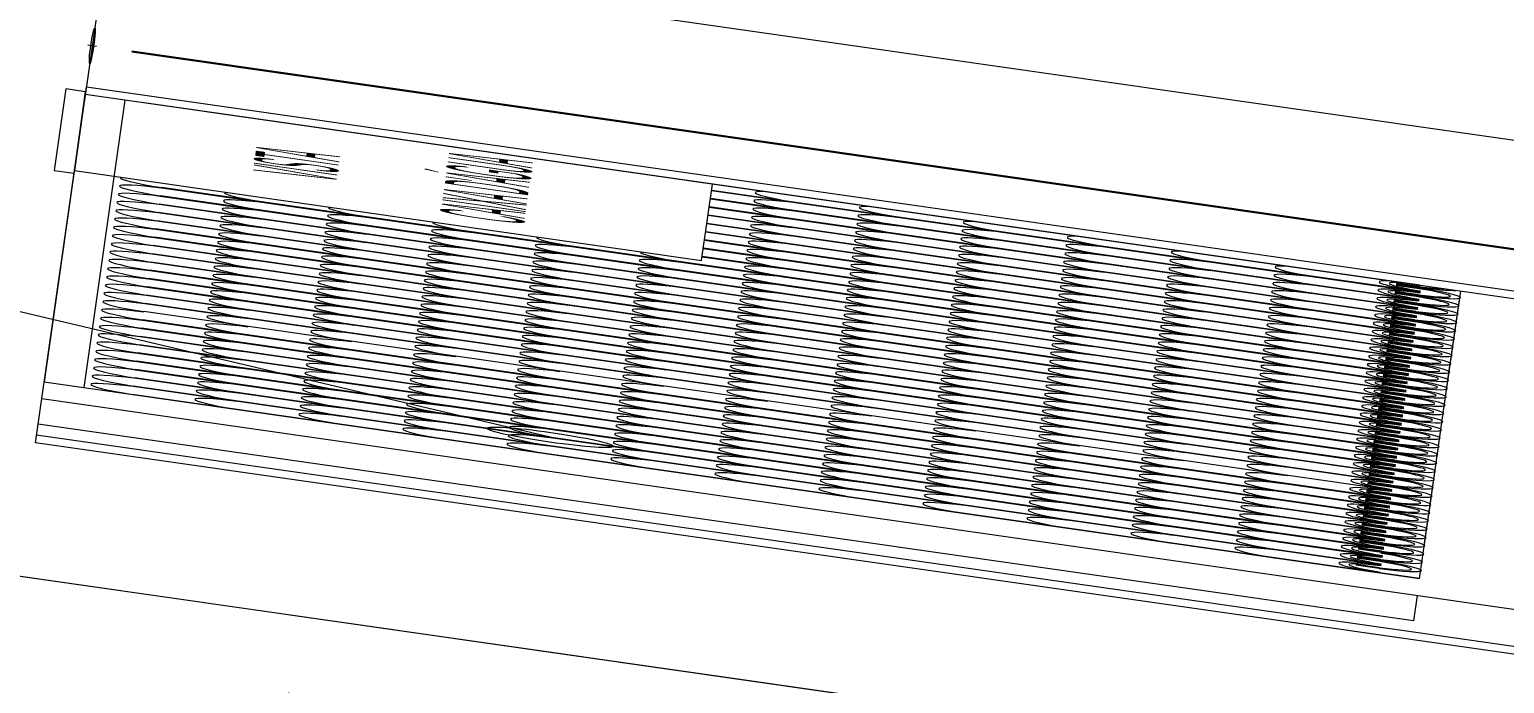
# Model space of a CAD drawing. Header units: millimetres. Extents: x -361192058 to 101130107379, y -14071650034 to 19218552450.
# Drawn here: x -134427.5 to -134296.2, y 42597.4 to 42655.6 of the extents above; entities that cross this region are included whole.
import ezdxf
from ezdxf.enums import TextEntityAlignment as Align

# ---------------------------------------------------------------- set-up
doc = ezdxf.new("R2010")
doc.units = ezdxf.units.MM
doc.header["$LTSCALE"] = 0.5
doc.layers.add('02', color=2, linetype='Continuous')
doc.layers.add('DIVERSOS', color=4, linetype='Continuous')
doc.layers.add('E-lay-9', color=9, linetype='Continuous', lineweight=9)
doc.styles.add('SANSSERIF', font='sas_____.pfb', dxfattribs={"height": 1})
doc.styles.get("Standard").update_dxf_attribs({"font": 'txt.shx', "height": 0.12})
doc.dimstyles.new('ESCALA50', dxfattribs={"dimtxt": 0.1, "dimasz": 0.06, "dimexe": 0.18, "dimexo": 0.06, "dimgap": 0.1, "dimtad": 1, "dimzin": 4, "dimdsep": 46, "dimtxsty": 'Standard', "dimblk1": 'BOLA', "dimblk2": 'BOLA', "dimsah": 1, "dimcen": -0.06, "dimse1": 1, "dimse2": 1, "dimclrd": 7, "dimclrt": 3, "dimadec": 0, "dimazin": 0, "dimtfac": 1, "dimtix": 1, "dimtmove": 0, "dimatfit": 3, "dimldrblk": 'BOLA', "dimfxl": 0, "dimtolj": 1, "dimtzin": 4, "dimarcsym": 0})

# ---------------------------------------------------------------- blocks, each defined once
blk = doc.blocks.new('BOLA')
for p, q in [((0, -1.435), (0, 1.435)), ((-1.435, 0), (1.435, 0))]:
    blk.add_line(p, q)
blk.add_circle((0, 0), 0.452)
blk = doc.blocks.new('*D927')
at = {"layer": 'Defpoints', "color": 0, "transparency": 16777216}
for p in [(4428.6981, 2421.8566), (4429.4757, 2421.8566), (4428.6981, 2416.8566)]:
    blk.add_point(p, dxfattribs=at)
at = {"layer": 'E-lay-9', "color": 7, "lineweight": -2, "transparency": 16777216}
blk.add_line((4429.4757, 2416.9166), (4429.4757, 2421.7966), dxfattribs=at)
at = {"layer": 'E-lay-9', "color": 7, "lineweight": -2, "transparency": 16777216, "xscale": 0.06, "yscale": 0.06, "zscale": 0.06}
for p, rotation in [((4429.4757, 2421.8566), 90), ((4429.4757, 2416.8566), 270)]:
    blk.add_blockref('BOLA', p, dxfattribs=dict(at, rotation=rotation))
at = {"layer": 'E-lay-9', "color": 3, "lineweight": 18, "transparency": 16777216, "insert": (4429.3157, 2419.3566), "char_height": 0.12, "attachment_point": 5, "rotation": 90}
blk.add_mtext('\\A1;5.00', dxfattribs=at)
blk = doc.blocks.new('*D1493')
at = {"layer": 'Defpoints', "color": 0, "transparency": 16777216}
for p in [(4415.7211, 2424.6269), (4415.7211, 2421.4269), (4416.4388, 2421.4269)]:
    blk.add_point(p, dxfattribs=at)
at = {"layer": 'DIVERSOS', "color": 7, "lineweight": -2, "transparency": 16777216}
blk.add_line((4416.4388, 2424.5669), (4416.4388, 2421.4869), dxfattribs=at)
at = {"layer": 'DIVERSOS', "color": 7, "lineweight": -2, "transparency": 16777216, "xscale": 0.06, "yscale": 0.06, "zscale": 0.06}
for p, rotation in [((4416.4388, 2424.6269), 90), ((4416.4388, 2421.4269), 270)]:
    blk.add_blockref('BOLA', p, dxfattribs=dict(at, rotation=rotation))
at = {"layer": 'DIVERSOS', "color": 3, "lineweight": 18, "transparency": 16777216, "insert": (4416.2788, 2423.0269), "char_height": 0.12, "attachment_point": 5, "rotation": 90}
blk.add_mtext('\\A1;3.20', dxfattribs=at)
blk = doc.blocks.new('APROVADO QUADRA 21.2 MBVII')
at = {"layer": '02', "color": 8, "lineweight": 18}
for p, q in [((4422.0397, 2419.7736), (4422.0397, 2421.8566)), ((4422.5397, 2421.8566), (4422.5397, 2419.4566)), ((4422.5397, 2419.7736), (4422.0397, 2419.7736))]:
    blk.add_line(p, q, dxfattribs=at)
at = {"layer": '02', "lineweight": 18}
for points in [[(4419.0523, 2441.1022), (4405.2137, 2441.1022), (4405.2137, 2407.2854), (4419.0523, 2407.2854)], [(4431.5724, 2423.4491), (4419.0587, 2423.4491), (4419.0587, 2414.5098), (4431.5724, 2414.5098)]]:
    blk.add_lwpolyline(points, close=True, dxfattribs=at)
at = {"layer": 'E-lay-9', "lineweight": 18}
for p, q in [((4423.1961, 2421.0937), (4424.3667, 2422.0927)), ((4428.571, 2421.8866), (4426.971, 2421.8866)), ((4426.971, 2421.8866), (4426.971, 2421.8566)), ((4428.571, 2421.8566), (4428.571, 2421.8866)), ((4421.671, 2421.8566), (4428.671, 2421.8566)), ((4421.671, 2419.4066), (4421.671, 2421.8566)), ((4421.821, 2419.4566), (4421.821, 2421.8566)), ((4428.521, 2421.8566), (4422.871, 2421.8566)), ((4422.871, 2421.8566), (4422.871, 2419.7736)), ((4426.971, 2421.8566), (4428.571, 2421.8566)), ((4428.521, 2419.4566), (4428.521, 2421.8566)), ((4428.671, 2421.8566), (4428.671, 2419.4066)), ((4428.521, 2421.7966), (4422.871, 2421.7966)), ((4428.521, 2419.8356), (4428.521, 2421.7712)), ((4422.871, 2419.7736), (4422.871, 2421.7236)), ((4423.0234, 2419.8356), (4423.0234, 2421.7236)), ((4423.0335, 2419.8356), (4423.0335, 2421.7236)), ((4423.1859, 2419.8356), (4423.1859, 2421.7236)), ((4423.1961, 2419.8356), (4423.1961, 2421.7236)), ((4423.3485, 2419.8356), (4423.3485, 2421.7236)), ((4423.3587, 2419.8356), (4423.3587, 2421.7236)), ((4423.5111, 2419.8356), (4423.5111, 2421.7236)), ((4423.5212, 2419.8356), (4423.5212, 2421.7236)), ((4423.6737, 2419.8356), (4423.6737, 2421.7236)), ((4423.6838, 2419.8356), (4423.6838, 2421.7236)), ((4423.8362, 2419.8356), (4423.8362, 2421.7236)), ((4423.8464, 2419.8356), (4423.8464, 2421.7236)), ((4423.9988, 2419.8356), (4423.9988, 2421.7236)), ((4424.009, 2419.8356), (4424.009, 2421.7236)), ((4424.1614, 2419.8356), (4424.1614, 2421.7236)), ((4424.1715, 2419.8356), (4424.1715, 2421.7236)), ((4424.3239, 2419.8356), (4424.3239, 2421.7236)), ((4424.3341, 2419.8356), (4424.3341, 2421.7236)), ((4424.4967, 2419.8356), (4424.4967, 2421.7236)), ((4424.6491, 2419.8356), (4424.6491, 2421.7236)), ((4424.6592, 2419.8356), (4424.6592, 2421.7236)), ((4424.8116, 2419.8356), (4424.8116, 2421.7236)), ((4424.8218, 2419.8356), (4424.8218, 2421.7236)), ((4424.9742, 2419.8356), (4424.9742, 2421.7236)), ((4424.9844, 2419.8356), (4424.9844, 2421.7236)), ((4425.1368, 2419.8356), (4425.1368, 2421.7236)), ((4425.1469, 2419.8356), (4425.1469, 2421.7236)), ((4425.2994, 2419.8356), (4425.2994, 2421.7236)), ((4425.3095, 2419.8356), (4425.3095, 2421.7236)), ((4425.4619, 2419.8356), (4425.4619, 2421.7236)), ((4425.4721, 2419.8356), (4425.4721, 2421.7236)), ((4425.6245, 2419.8356), (4425.6245, 2421.7236)), ((4425.6347, 2419.8356), (4425.6347, 2421.7236)), ((4425.7871, 2419.8356), (4425.7871, 2421.7236)), ((4425.7972, 2419.8356), (4425.7972, 2421.7236)), ((4425.9496, 2419.8356), (4425.9496, 2421.7236)), ((4425.9598, 2419.8356), (4425.9598, 2421.7236)), ((4426.1122, 2419.8356), (4426.1122, 2421.7236)), ((4426.1224, 2419.8356), (4426.1224, 2421.7236)), ((4426.2748, 2419.8356), (4426.2748, 2421.7236)), ((4426.2849, 2419.8356), (4426.2849, 2421.7236)), ((4426.4373, 2419.8356), (4426.4373, 2421.7236)), ((4426.4475, 2419.8356), (4426.4475, 2421.7236)), ((4426.5999, 2419.8356), (4426.5999, 2421.7236)), ((4426.6101, 2419.8356), (4426.6101, 2421.7236)), ((4426.7625, 2419.8356), (4426.7625, 2421.7236)), ((4426.7726, 2419.8356), (4426.7726, 2421.7236)), ((4426.9251, 2419.8356), (4426.9251, 2421.7236)), ((4426.9352, 2419.8356), (4426.9352, 2421.7236)), ((4427.0876, 2419.8356), (4427.0876, 2420.9066)), ((4427.0978, 2419.8356), (4427.0978, 2420.9066)), ((4427.2502, 2419.8356), (4427.2502, 2420.9066)), ((4427.2604, 2419.8356), (4427.2604, 2420.9066)), ((4427.4128, 2419.8356), (4427.4128, 2420.9066)), ((4427.4229, 2419.8356), (4427.4229, 2420.9066)), ((4427.5753, 2419.8356), (4427.5753, 2420.9066)), ((4427.5855, 2419.8356), (4427.5855, 2420.9066)), ((4427.7379, 2419.8356), (4427.7379, 2420.9066)), ((4427.7481, 2419.8356), (4427.7481, 2420.9066)), ((4427.9005, 2419.8356), (4427.9005, 2420.9066)), ((4427.9106, 2419.8356), (4427.9106, 2420.9066)), ((4428.063, 2419.8356), (4428.063, 2420.9066)), ((4428.0732, 2419.8356), (4428.0732, 2420.9066)), ((4428.2256, 2419.8356), (4428.2256, 2420.9066)), ((4428.2358, 2419.8356), (4428.2358, 2420.9066)), ((4428.3882, 2419.8356), (4428.3882, 2420.9066)), ((4428.3983, 2419.8356), (4428.3983, 2420.9066)), ((4422.9522, 2419.8356), (4422.9522, 2419.8708)), ((4422.9678, 2419.8356), (4422.9678, 2419.8708)), ((4423.0891, 2419.8356), (4423.0891, 2419.8708)), ((4423.1047, 2419.8356), (4423.1047, 2419.8708)), ((4423.1148, 2419.8356), (4423.1148, 2419.8708)), ((4423.1304, 2419.8356), (4423.1304, 2419.8708)), ((4423.2672, 2419.8356), (4423.2672, 2419.8708)), ((4423.2774, 2419.8356), (4423.2774, 2419.8708)), ((4423.293, 2419.8356), (4423.293, 2419.8708)), ((4423.4142, 2419.8356), (4423.4142, 2419.8708)), ((4423.4298, 2419.8356), (4423.4298, 2419.8708)), ((4423.44, 2419.8356), (4423.44, 2419.8708)), ((4423.4555, 2419.8356), (4423.4555, 2419.8708)), ((4423.5768, 2419.8356), (4423.5768, 2419.8708)), ((4423.5924, 2419.8356), (4423.5924, 2419.8708)), ((4423.6025, 2419.8356), (4423.6025, 2419.8708)), ((4423.6181, 2419.8356), (4423.6181, 2419.8708)), ((4423.7394, 2419.8356), (4423.7394, 2419.8708)), ((4423.7549, 2419.8356), (4423.7549, 2419.8708)), ((4423.7651, 2419.8356), (4423.7651, 2419.8708)), ((4423.7807, 2419.8356), (4423.7807, 2419.8708)), ((4423.9019, 2419.8356), (4423.9019, 2419.8708)), ((4423.9175, 2419.8356), (4423.9175, 2419.8708)), ((4423.9277, 2419.8356), (4423.9277, 2419.8708)), ((4423.9433, 2419.8356), (4423.9433, 2419.8708)), ((4424.0645, 2419.8356), (4424.0645, 2419.8708)), ((4424.0801, 2419.8356), (4424.0801, 2419.8708)), ((4424.0902, 2419.8356), (4424.0902, 2419.8708)), ((4424.1058, 2419.8356), (4424.1058, 2419.8708)), ((4424.2271, 2419.8356), (4424.2271, 2419.8708)), ((4424.2426, 2419.8356), (4424.2426, 2419.8708)), ((4424.2528, 2419.8356), (4424.2528, 2419.8708)), ((4424.2684, 2419.8356), (4424.2684, 2419.8708)), ((4424.3896, 2419.8356), (4424.3896, 2419.8708)), ((4424.4052, 2419.8356), (4424.4052, 2419.8708)), ((4424.4154, 2419.8356), (4424.4154, 2419.8708)), ((4424.431, 2419.8356), (4424.431, 2419.8708)), ((4424.5522, 2419.8356), (4424.5522, 2419.8708)), ((4424.5678, 2419.8356), (4424.5678, 2419.8708)), ((4424.5779, 2419.8356), (4424.5779, 2419.8708)), ((4424.5935, 2419.8356), (4424.5935, 2419.8708)), ((4424.7148, 2419.8356), (4424.7148, 2419.8708)), ((4424.7304, 2419.8356), (4424.7304, 2419.8708)), ((4424.7405, 2419.8356), (4424.7405, 2419.8708)), ((4424.7561, 2419.8356), (4424.7561, 2419.8708)), ((4424.8773, 2419.8356), (4424.8773, 2419.8708)), ((4424.8929, 2419.8356), (4424.8929, 2419.8708)), ((4424.9031, 2419.8356), (4424.9031, 2419.8708)), ((4424.9187, 2419.8356), (4424.9187, 2419.8708)), ((4425.0399, 2419.8356), (4425.0399, 2419.8708)), ((4425.0555, 2419.8356), (4425.0555, 2419.8708)), ((4425.0657, 2419.8356), (4425.0657, 2419.8708)), ((4425.0812, 2419.8356), (4425.0812, 2419.8708)), ((4425.2025, 2419.8356), (4425.2025, 2419.8708)), ((4425.2181, 2419.8356), (4425.2181, 2419.8708)), ((4425.2282, 2419.8356), (4425.2282, 2419.8708)), ((4425.2438, 2419.8356), (4425.2438, 2419.8708)), ((4425.3651, 2419.8356), (4425.3651, 2419.8708)), ((4425.3806, 2419.8356), (4425.3806, 2419.8708)), ((4425.3908, 2419.8356), (4425.3908, 2419.8708)), ((4425.4064, 2419.8356), (4425.4064, 2419.8708)), ((4425.5276, 2419.8356), (4425.5276, 2419.8708)), ((4425.5432, 2419.8356), (4425.5432, 2419.8708)), ((4425.5534, 2419.8356), (4425.5534, 2419.8708)), ((4425.569, 2419.8356), (4425.569, 2419.8708)), ((4425.6902, 2419.8356), (4425.6902, 2419.8708)), ((4425.7058, 2419.8356), (4425.7058, 2419.8708)), ((4425.7159, 2419.8356), (4425.7159, 2419.8708)), ((4425.7315, 2419.8356), (4425.7315, 2419.8708)), ((4425.8528, 2419.8356), (4425.8528, 2419.8708)), ((4425.8683, 2419.8356), (4425.8683, 2419.8708)), ((4425.8785, 2419.8356), (4425.8785, 2419.8708)), ((4425.8941, 2419.8356), (4425.8941, 2419.8708)), ((4426.0153, 2419.8356), (4426.0153, 2419.8708)), ((4426.0309, 2419.8356), (4426.0309, 2419.8708)), ((4426.0411, 2419.8356), (4426.0411, 2419.8708)), ((4426.0567, 2419.8356), (4426.0567, 2419.8708)), ((4426.1779, 2419.8356), (4426.1779, 2419.8708)), ((4426.1935, 2419.8356), (4426.1935, 2419.8708)), ((4426.2036, 2419.8356), (4426.2036, 2419.8708)), ((4426.2192, 2419.8356), (4426.2192, 2419.8708)), ((4426.3405, 2419.8356), (4426.3405, 2419.8708)), ((4426.3561, 2419.8356), (4426.3561, 2419.8708)), ((4426.3662, 2419.8356), (4426.3662, 2419.8708)), ((4426.3818, 2419.8356), (4426.3818, 2419.8708)), ((4426.503, 2419.8356), (4426.503, 2419.8708)), ((4426.5186, 2419.8356), (4426.5186, 2419.8708)), ((4426.5288, 2419.8356), (4426.5288, 2419.8708)), ((4426.5444, 2419.8356), (4426.5444, 2419.8708)), ((4426.6656, 2419.8356), (4426.6656, 2419.8708)), ((4426.6812, 2419.8356), (4426.6812, 2419.8708)), ((4426.6914, 2419.8356), (4426.6914, 2419.8708)), ((4426.7069, 2419.8356), (4426.7069, 2419.8708)), ((4426.8282, 2419.8356), (4426.8282, 2419.8708)), ((4426.8438, 2419.8356), (4426.8438, 2419.8708)), ((4426.8539, 2419.8356), (4426.8539, 2419.8708)), ((4426.8695, 2419.8356), (4426.8695, 2419.8708)), ((4426.9907, 2419.8356), (4426.9907, 2419.8708)), ((4427.0063, 2419.8356), (4427.0063, 2419.8708)), ((4427.0165, 2419.8356), (4427.0165, 2419.8708)), ((4427.0321, 2419.8356), (4427.0321, 2419.8708)), ((4427.1533, 2419.8356), (4427.1533, 2419.8708)), ((4427.1689, 2419.8356), (4427.1689, 2419.8708)), ((4427.1791, 2419.8356), (4427.1791, 2419.8708)), ((4427.1947, 2419.8356), (4427.1947, 2419.8708)), ((4427.3159, 2419.8356), (4427.3159, 2419.8708)), ((4427.3315, 2419.8356), (4427.3315, 2419.8708)), ((4427.3416, 2419.8356), (4427.3416, 2419.8708)), ((4427.3572, 2419.8356), (4427.3572, 2419.8708)), ((4427.4785, 2419.8356), (4427.4785, 2419.8708)), ((4427.494, 2419.8356), (4427.494, 2419.8708)), ((4427.5042, 2419.8356), (4427.5042, 2419.8708)), ((4427.5198, 2419.8356), (4427.5198, 2419.8708)), ((4427.641, 2419.8356), (4427.641, 2419.8708)), ((4427.6566, 2419.8356), (4427.6566, 2419.8708)), ((4427.6668, 2419.8356), (4427.6668, 2419.8708)), ((4427.6824, 2419.8356), (4427.6824, 2419.8708)), ((4427.8036, 2419.8356), (4427.8036, 2419.8708)), ((4427.8192, 2419.8356), (4427.8192, 2419.8708)), ((4427.8293, 2419.8356), (4427.8293, 2419.8708)), ((4427.8449, 2419.8356), (4427.8449, 2419.8708)), ((4427.9662, 2419.8356), (4427.9662, 2419.8708)), ((4427.9818, 2419.8356), (4427.9818, 2419.8708)), ((4427.9919, 2419.8356), (4427.9919, 2419.8708)), ((4428.0075, 2419.8356), (4428.0075, 2419.8708)), ((4428.1287, 2419.8356), (4428.1287, 2419.8708)), ((4428.1443, 2419.8356), (4428.1443, 2419.8708)), ((4428.1545, 2419.8356), (4428.1545, 2419.8708)), ((4428.1701, 2419.8356), (4428.1701, 2419.8708)), ((4428.2913, 2419.8356), (4428.2913, 2419.8708)), ((4428.3069, 2419.8356), (4428.3069, 2419.8708)), ((4428.3171, 2419.8356), (4428.3171, 2419.8708)), ((4428.3326, 2419.8356), (4428.3326, 2419.8708)), ((4428.4539, 2419.8356), (4428.4539, 2419.8708)), ((4428.4695, 2419.8356), (4428.4695, 2419.8708)), ((4428.4796, 2419.8356), (4428.4796, 2419.8708)), ((4428.4952, 2419.8356), (4428.4952, 2419.8708)), ((4422.871, 2419.7736), (4424.4967, 2419.7736)), ((4423.5212, 2419.7736), (4425.147, 2419.7736)), ((4424.1715, 2419.7736), (4425.7973, 2419.7736)), ((4424.8218, 2419.7736), (4426.4475, 2419.7736)), ((4425.4721, 2419.7736), (4427.0978, 2419.7736)), ((4426.1224, 2419.7736), (4427.7481, 2419.7736)), ((4426.7726, 2419.7736), (4428.3984, 2419.7736)), ((4426.9352, 2419.7736), (4428.521, 2419.7736))]:
    blk.add_line(p, q, dxfattribs=at)
blk.add_lwpolyline([(4428.521, 2420.9066), (4428.521, 2421.8566), (4427.021, 2421.8566), (4427.021, 2420.9066)], close=True, dxfattribs=at)
at = {"layer": 'E-lay-9', "lineweight": 18, "flags": 128}
for points in [[(4422.871, 2419.8336), (4422.8865, 2419.8336, -0.788263), (4423.0078, 2419.8336), (4423.0234, 2419.8336, 0.827036)], [(4423.0335, 2419.8336), (4423.0491, 2419.8336, -0.788263), (4423.1704, 2419.8336), (4423.1859, 2419.8336, 0.827036)], [(4423.1961, 2419.8336), (4423.2117, 2419.8336, -0.788263), (4423.3329, 2419.8336), (4423.3485, 2419.8336, 0.827036)], [(4423.3587, 2419.8336), (4423.3743, 2419.8336, -0.788263), (4423.4955, 2419.8336), (4423.5111, 2419.8336, 0.827036)], [(4423.5212, 2419.8336), (4423.5368, 2419.8336, -0.788263), (4423.6581, 2419.8336), (4423.6737, 2419.8336, 0.827036)], [(4423.6838, 2419.8336), (4423.6994, 2419.8336, -0.788263), (4423.8206, 2419.8336), (4423.8362, 2419.8336, 0.827036)], [(4423.8464, 2419.8336), (4423.862, 2419.8336, -0.788263), (4423.9832, 2419.8336), (4423.9988, 2419.8336, 0.827036)], [(4424.009, 2419.8336), (4424.0245, 2419.8336, -0.788263), (4424.1458, 2419.8336), (4424.1614, 2419.8336, 0.827036)], [(4424.1715, 2419.8336), (4424.1871, 2419.8336, -0.788263), (4424.3083, 2419.8336), (4424.3239, 2419.8336, 0.827036)], [(4424.3341, 2419.8336), (4424.3497, 2419.8336, -0.788263), (4424.4709, 2419.8336), (4424.4865, 2419.8336, 0.827036)], [(4424.4967, 2419.8336), (4424.5122, 2419.8336, -0.788263), (4424.6335, 2419.8336), (4424.6491, 2419.8336, 0.827036)], [(4424.6592, 2419.8336), (4424.6748, 2419.8336, -0.788263), (4424.7961, 2419.8336), (4424.8116, 2419.8336, 0.827036)], [(4424.8218, 2419.8336), (4424.8374, 2419.8336, -0.788263), (4424.9586, 2419.8336), (4424.9742, 2419.8336, 0.827036)], [(4424.9844, 2419.8336), (4425, 2419.8336, -0.788263), (4425.1212, 2419.8336), (4425.1368, 2419.8336, 0.827036)], [(4425.1469, 2419.8336), (4425.1625, 2419.8336, -0.788263), (4425.2838, 2419.8336), (4425.2994, 2419.8336, 0.827036)], [(4425.3095, 2419.8336), (4425.3251, 2419.8336, -0.788263), (4425.4463, 2419.8336), (4425.4619, 2419.8336, 0.827036)], [(4425.4721, 2419.8336), (4425.4877, 2419.8336, -0.788263), (4425.6089, 2419.8336), (4425.6245, 2419.8336, 0.827036)], [(4425.6347, 2419.8336), (4425.6502, 2419.8336, -0.788263), (4425.7715, 2419.8336), (4425.7871, 2419.8336, 0.827036)], [(4425.7972, 2419.8336), (4425.8128, 2419.8336, -0.788263), (4425.934, 2419.8336), (4425.9496, 2419.8336, 0.827036)], [(4425.9598, 2419.8336), (4425.9754, 2419.8336, -0.788263), (4426.0966, 2419.8336), (4426.1122, 2419.8336, 0.827036)], [(4426.1224, 2419.8336), (4426.1379, 2419.8336, -0.788263), (4426.2592, 2419.8336), (4426.2748, 2419.8336, 0.827036)], [(4426.2849, 2419.8336), (4426.3005, 2419.8336, -0.788263), (4426.4218, 2419.8336), (4426.4373, 2419.8336, 0.827036)], [(4426.4475, 2419.8336), (4426.4631, 2419.8336, -0.788263), (4426.5843, 2419.8336), (4426.5999, 2419.8336, 0.827036)], [(4426.6101, 2419.8336), (4426.6257, 2419.8336, -0.788263), (4426.7469, 2419.8336), (4426.7625, 2419.8336, 0.827036)], [(4426.7726, 2419.8336), (4426.7882, 2419.8336, -0.788263), (4426.9095, 2419.8336), (4426.9251, 2419.8336, 0.827036)], [(4426.9352, 2419.8336), (4426.9508, 2419.8336, -0.788263), (4427.072, 2419.8336), (4427.0876, 2419.8336, 0.827036)], [(4427.0978, 2419.8336), (4427.1134, 2419.8336, -0.788263), (4427.2346, 2419.8336), (4427.2502, 2419.8336, 0.827036)], [(4427.2604, 2419.8336), (4427.2759, 2419.8336, -0.788263), (4427.3972, 2419.8336), (4427.4128, 2419.8336, 0.827036)], [(4427.4229, 2419.8336), (4427.4385, 2419.8336, -0.788263), (4427.5597, 2419.8336), (4427.5753, 2419.8336, 0.827036)], [(4427.5855, 2419.8336), (4427.6011, 2419.8336, -0.788263), (4427.7223, 2419.8336), (4427.7379, 2419.8336, 0.827036)], [(4427.7481, 2419.8336), (4427.7636, 2419.8336, -0.788263), (4427.8849, 2419.8336), (4427.9005, 2419.8336, 0.827036)], [(4427.9106, 2419.8336), (4427.9262, 2419.8336, -0.788263), (4428.0475, 2419.8336), (4428.063, 2419.8336, 0.827036)], [(4428.0732, 2419.8336), (4428.0888, 2419.8336, -0.788263), (4428.21, 2419.8336), (4428.2256, 2419.8336, 0.827036)], [(4428.2358, 2419.8336), (4428.2514, 2419.8336, -0.788263), (4428.3726, 2419.8336), (4428.3882, 2419.8336, 0.827036)], [(4422.9522, 2419.8356), (4422.9678, 2419.8356, 0.788263), (4423.0891, 2419.8356), (4423.1047, 2419.8356, -0.827036)], [(4423.1148, 2419.8356), (4423.1304, 2419.8356, 0.788263), (4423.2516, 2419.8356), (4423.2672, 2419.8356, -0.827036)], [(4423.2774, 2419.8356), (4423.293, 2419.8356, 0.788263), (4423.4142, 2419.8356), (4423.4298, 2419.8356, -0.827036)], [(4423.44, 2419.8356), (4423.4555, 2419.8356, 0.788263), (4423.5768, 2419.8356), (4423.5924, 2419.8356, -0.827036)], [(4423.6025, 2419.8356), (4423.6181, 2419.8356, 0.788263), (4423.7394, 2419.8356), (4423.7549, 2419.8356, -0.827036)], [(4423.7651, 2419.8356), (4423.7807, 2419.8356, 0.788263), (4423.9019, 2419.8356), (4423.9175, 2419.8356, -0.827036)], [(4423.9277, 2419.8356), (4423.9433, 2419.8356, 0.788263), (4424.0645, 2419.8356), (4424.0801, 2419.8356, -0.827036)], [(4424.0902, 2419.8356), (4424.1058, 2419.8356, 0.788263), (4424.2271, 2419.8356), (4424.2426, 2419.8356, -0.827036)], [(4424.2528, 2419.8356), (4424.2684, 2419.8356, 0.788263), (4424.3896, 2419.8356), (4424.4052, 2419.8356, -0.827036)], [(4424.4154, 2419.8356), (4424.431, 2419.8356, 0.788263), (4424.5522, 2419.8356), (4424.5678, 2419.8356, -0.827036)], [(4424.5779, 2419.8356), (4424.5935, 2419.8356, 0.788263), (4424.7148, 2419.8356), (4424.7304, 2419.8356, -0.827036)], [(4424.7405, 2419.8356), (4424.7561, 2419.8356, 0.788263), (4424.8773, 2419.8356), (4424.8929, 2419.8356, -0.827036)], [(4424.9031, 2419.8356), (4424.9187, 2419.8356, 0.788263), (4425.0399, 2419.8356), (4425.0555, 2419.8356, -0.827036)], [(4425.0657, 2419.8356), (4425.0812, 2419.8356, 0.788263), (4425.2025, 2419.8356), (4425.2181, 2419.8356, -0.827036)], [(4425.2282, 2419.8356), (4425.2438, 2419.8356, 0.788263), (4425.3651, 2419.8356), (4425.3806, 2419.8356, -0.827036)], [(4425.3908, 2419.8356), (4425.4064, 2419.8356, 0.788263), (4425.5276, 2419.8356), (4425.5432, 2419.8356, -0.827036)], [(4425.5534, 2419.8356), (4425.569, 2419.8356, 0.788263), (4425.6902, 2419.8356), (4425.7058, 2419.8356, -0.827036)], [(4425.7159, 2419.8356), (4425.7315, 2419.8356, 0.788263), (4425.8528, 2419.8356), (4425.8683, 2419.8356, -0.827036)], [(4425.8785, 2419.8356), (4425.8941, 2419.8356, 0.788263), (4426.0153, 2419.8356), (4426.0309, 2419.8356, -0.827036)], [(4426.0411, 2419.8356), (4426.0567, 2419.8356, 0.788263), (4426.1779, 2419.8356), (4426.1935, 2419.8356, -0.827036)], [(4426.2036, 2419.8356), (4426.2192, 2419.8356, 0.788263), (4426.3405, 2419.8356), (4426.3561, 2419.8356, -0.827036)], [(4426.3662, 2419.8356), (4426.3818, 2419.8356, 0.788263), (4426.503, 2419.8356), (4426.5186, 2419.8356, -0.827036)], [(4426.5288, 2419.8356), (4426.5444, 2419.8356, 0.788263), (4426.6656, 2419.8356), (4426.6812, 2419.8356, -0.827036)], [(4426.6914, 2419.8356), (4426.7069, 2419.8356, 0.788263), (4426.8282, 2419.8356), (4426.8438, 2419.8356, -0.827036)], [(4426.8539, 2419.8356), (4426.8695, 2419.8356, 0.788263), (4426.9907, 2419.8356), (4427.0063, 2419.8356, -0.827036)], [(4427.0165, 2419.8356), (4427.0321, 2419.8356, 0.788263), (4427.1533, 2419.8356), (4427.1689, 2419.8356, -0.827036)], [(4427.1791, 2419.8356), (4427.1947, 2419.8356, 0.788263), (4427.3159, 2419.8356), (4427.3315, 2419.8356, -0.827036)], [(4427.3416, 2419.8356), (4427.3572, 2419.8356, 0.788263), (4427.4785, 2419.8356), (4427.494, 2419.8356, -0.827036)], [(4427.5042, 2419.8356), (4427.5198, 2419.8356, 0.788263), (4427.641, 2419.8356), (4427.6566, 2419.8356, -0.827036)], [(4427.6668, 2419.8356), (4427.6824, 2419.8356, 0.788263), (4427.8036, 2419.8356), (4427.8192, 2419.8356, -0.827036)], [(4427.8293, 2419.8356), (4427.8449, 2419.8356, 0.788263), (4427.9662, 2419.8356), (4427.9818, 2419.8356, -0.827036)], [(4427.9919, 2419.8356), (4428.0075, 2419.8356, 0.788263), (4428.1287, 2419.8356), (4428.1443, 2419.8356, -0.827036)], [(4428.1545, 2419.8356), (4428.1701, 2419.8356, 0.788263), (4428.2913, 2419.8356), (4428.3069, 2419.8356, -0.827036)], [(4428.3171, 2419.8356), (4428.3326, 2419.8356, 0.788263), (4428.4539, 2419.8356), (4428.4695, 2419.8356, -0.827036)]]:
    blk.add_lwpolyline(points, format="xyb", close=True, dxfattribs=at)
for points in [[(4428.521, 2419.8812, 0.553916), (4428.3983, 2419.8336), (4428.4139, 2419.8336, -0.60452), (4428.521, 2419.8606)], [(4424.4967, 2419.7728, -0.378735), (4424.4154, 2419.8356), (4424.431, 2419.8356, 0.369975), (4424.4967, 2419.7881)], [(4425.147, 2419.7728, -0.378735), (4425.0657, 2419.8356), (4425.0812, 2419.8356, 0.369975), (4425.147, 2419.7881)], [(4425.7973, 2419.7728, -0.378735), (4425.7159, 2419.8356), (4425.7315, 2419.8356, 0.369975), (4425.7973, 2419.7881)], [(4426.4475, 2419.7728, -0.378735), (4426.3662, 2419.8356), (4426.3818, 2419.8356, 0.369975), (4426.4475, 2419.7881)], [(4427.0978, 2419.7728, -0.378735), (4427.0165, 2419.8356), (4427.0321, 2419.8356, 0.369975), (4427.0978, 2419.7881)], [(4427.7481, 2419.7728, -0.378735), (4427.6668, 2419.8356), (4427.6824, 2419.8356, 0.369975), (4427.7481, 2419.7881)], [(4428.3984, 2419.7728, -0.378735), (4428.3171, 2419.8356), (4428.3326, 2419.8356, 0.369975), (4428.3984, 2419.7881)], [(4428.521, 2419.7809, -0.23306), (4428.4796, 2419.8356), (4428.4952, 2419.8356, 0.187537), (4428.521, 2419.7985, 0.187537)]]:
    blk.add_lwpolyline(points, format="xyb", dxfattribs=at)
at = {"layer": 'E-lay-9', "lineweight": 18}
blk.add_circle((4423.1961, 2421.0937), 0.0956, dxfattribs=at)
for centre, start, end in [((4422.9472, 2421.709), 10.8161, 169.1839), ((4423.1097, 2421.709), 10.8161, 169.1839), ((4423.2723, 2421.709), 10.8161, 169.1839), ((4423.4349, 2421.709), 10.8161, 169.1839), ((4423.5974, 2421.709), 10.8161, 169.1839), ((4423.76, 2421.709), 10.8161, 169.1839), ((4423.9226, 2421.709), 10.8161, 169.1839), ((4424.0852, 2421.709), 10.8161, 169.1839), ((4424.2477, 2421.709), 10.8161, 169.1839), ((4424.4103, 2421.709), 10.8161, 169.1839), ((4424.5729, 2421.709), 10.8161, 169.1839), ((4424.7354, 2421.709), 10.8161, 169.1839), ((4424.898, 2421.709), 10.8161, 169.1839), ((4425.0606, 2421.709), 10.8161, 169.1839), ((4425.2231, 2421.709), 10.8161, 169.1839), ((4425.3857, 2421.709), 10.8161, 169.1839), ((4425.5483, 2421.709), 10.8161, 169.1839), ((4425.7109, 2421.709), 10.8161, 169.1839), ((4425.8734, 2421.709), 10.8161, 169.1839), ((4426.036, 2421.709), 10.8161, 169.1839), ((4426.1986, 2421.709), 10.8161, 169.1839), ((4426.3611, 2421.709), 10.8161, 169.1839), ((4426.5237, 2421.709), 10.8161, 169.1839), ((4426.6863, 2421.709), 10.8161, 169.1839), ((4426.8488, 2421.709), 10.8161, 169.1839), ((4427.0114, 2421.709), 82.932, 169.1839), ((4422.9472, 2421.5515), 10.8161, 169.1839), ((4423.1097, 2421.5515), 10.8161, 169.1839), ((4423.2723, 2421.5515), 10.8161, 169.1839), ((4423.4349, 2421.5515), 10.8161, 169.1839), ((4423.5974, 2421.5515), 10.8161, 169.1839), ((4423.76, 2421.5515), 10.8161, 169.1839), ((4423.9226, 2421.5515), 10.8161, 169.1839), ((4424.0852, 2421.5515), 10.8161, 169.1839), ((4424.2477, 2421.5515), 10.8161, 169.1839), ((4424.4103, 2421.5515), 10.8161, 169.1839), ((4424.5729, 2421.5515), 10.8161, 169.1839), ((4424.7354, 2421.5515), 10.8161, 169.1839), ((4424.898, 2421.5515), 10.8161, 169.1839), ((4425.0606, 2421.5515), 10.8161, 169.1839), ((4425.2231, 2421.5515), 10.8161, 169.1839), ((4425.3857, 2421.5515), 10.8161, 169.1839), ((4425.5483, 2421.5515), 10.8161, 169.1839), ((4425.7109, 2421.5515), 10.8161, 169.1839), ((4425.8734, 2421.5515), 10.8161, 169.1839), ((4426.036, 2421.5515), 10.8161, 169.1839), ((4426.1986, 2421.5515), 10.8161, 169.1839), ((4426.3611, 2421.5515), 10.8161, 169.1839), ((4426.5237, 2421.5515), 10.8161, 169.1839), ((4426.6863, 2421.5515), 10.8161, 169.1839), ((4426.8488, 2421.5515), 10.8161, 169.1839), ((4427.0114, 2421.5515), 82.932, 169.1839), ((4422.9472, 2421.394), 10.8161, 169.1839), ((4423.1097, 2421.394), 10.8161, 169.1839), ((4423.2723, 2421.394), 10.8161, 169.1839), ((4423.4349, 2421.394), 10.8161, 169.1839), ((4423.5974, 2421.394), 10.8161, 169.1839), ((4423.76, 2421.394), 10.8161, 169.1839), ((4423.9226, 2421.394), 10.8161, 169.1839), ((4424.0852, 2421.394), 10.8161, 169.1839), ((4424.2477, 2421.394), 10.8161, 169.1839), ((4424.4103, 2421.394), 10.8161, 169.1839), ((4424.5729, 2421.394), 10.8161, 169.1839), ((4424.7354, 2421.394), 10.8161, 169.1839), ((4424.898, 2421.394), 10.8161, 169.1839), ((4425.0606, 2421.394), 10.8161, 169.1839), ((4425.2231, 2421.394), 10.8161, 169.1839), ((4425.3857, 2421.394), 10.8161, 169.1839), ((4425.5483, 2421.394), 10.8161, 169.1839), ((4425.7109, 2421.394), 10.8161, 169.1839), ((4425.8734, 2421.394), 10.8161, 169.1839), ((4426.036, 2421.394), 10.8161, 169.1839), ((4426.1986, 2421.394), 10.8161, 169.1839), ((4426.3611, 2421.394), 10.8161, 169.1839), ((4426.5237, 2421.394), 10.8161, 169.1839), ((4426.6863, 2421.394), 10.8161, 169.1839), ((4426.8488, 2421.394), 10.8161, 169.1839), ((4427.0114, 2421.394), 82.932, 169.1839), ((4422.9472, 2421.2365), 10.8161, 169.1839), ((4423.1097, 2421.2365), 10.8161, 169.1839), ((4423.2723, 2421.2365), 10.8161, 169.1839), ((4423.4349, 2421.2365), 10.8161, 169.1839), ((4423.5974, 2421.2365), 10.8161, 169.1839), ((4423.76, 2421.2365), 10.8161, 169.1839), ((4423.9226, 2421.2365), 10.8161, 169.1839), ((4424.0852, 2421.2365), 10.8161, 169.1839), ((4424.2477, 2421.2365), 10.8161, 169.1839), ((4424.4103, 2421.2365), 10.8161, 169.1839), ((4424.5729, 2421.2365), 10.8161, 169.1839), ((4424.7354, 2421.2365), 10.8161, 169.1839), ((4424.898, 2421.2365), 10.8161, 169.1839), ((4425.0606, 2421.2365), 10.8161, 169.1839), ((4425.2231, 2421.2365), 10.8161, 169.1839), ((4425.3857, 2421.2365), 10.8161, 169.1839), ((4425.5483, 2421.2365), 10.8161, 169.1839), ((4425.7109, 2421.2365), 10.8161, 169.1839), ((4425.8734, 2421.2365), 10.8161, 169.1839), ((4426.036, 2421.2365), 10.8161, 169.1839), ((4426.1986, 2421.2365), 10.8161, 169.1839), ((4426.3611, 2421.2365), 10.8161, 169.1839), ((4426.5237, 2421.2365), 10.8161, 169.1839), ((4426.6863, 2421.2365), 10.8161, 169.1839), ((4426.8488, 2421.2365), 10.8161, 169.1839), ((4427.0114, 2421.2365), 82.932, 169.1839), ((4422.9472, 2421.079), 10.8161, 169.1839), ((4423.1097, 2421.079), 10.8161, 169.1839), ((4423.2723, 2421.079), 10.8161, 169.1839), ((4423.4349, 2421.079), 10.8161, 169.1839), ((4423.5974, 2421.079), 10.8161, 169.1839), ((4423.76, 2421.079), 10.8161, 169.1839), ((4423.9226, 2421.079), 10.8161, 169.1839), ((4424.0852, 2421.079), 10.8161, 169.1839), ((4424.2477, 2421.079), 10.8161, 169.1839), ((4424.4103, 2421.079), 10.8161, 169.1839), ((4424.5729, 2421.079), 10.8161, 169.1839), ((4424.7354, 2421.079), 10.8161, 169.1839), ((4424.898, 2421.079), 10.8161, 169.1839), ((4425.0606, 2421.079), 10.8161, 169.1839), ((4425.2231, 2421.079), 10.8161, 169.1839), ((4425.3857, 2421.079), 10.8161, 169.1839), ((4425.5483, 2421.079), 10.8161, 169.1839), ((4425.7109, 2421.079), 10.8161, 169.1839), ((4425.8734, 2421.079), 10.8161, 169.1839), ((4426.036, 2421.079), 10.8161, 169.1839), ((4426.1986, 2421.079), 10.8161, 169.1839), ((4426.3611, 2421.079), 10.8161, 169.1839), ((4426.5237, 2421.079), 10.8161, 169.1839), ((4426.6863, 2421.079), 10.8161, 169.1839), ((4426.8488, 2421.079), 10.8161, 169.1839), ((4427.0114, 2421.079), 82.932, 169.1839), ((4422.9472, 2420.9215), 10.8161, 169.1839), ((4423.1097, 2420.9215), 10.8161, 169.1839), ((4423.2723, 2420.9215), 10.8161, 169.1839), ((4423.4349, 2420.9215), 10.8161, 169.1839), ((4423.5974, 2420.9215), 10.8161, 169.1839), ((4423.76, 2420.9215), 10.8161, 169.1839), ((4423.9226, 2420.9215), 10.8161, 169.1839), ((4424.0852, 2420.9215), 10.8161, 169.1839), ((4424.2477, 2420.9215), 10.8161, 169.1839), ((4424.4103, 2420.9215), 10.8161, 169.1839), ((4424.5729, 2420.9215), 10.8161, 169.1839), ((4424.7354, 2420.9215), 10.8161, 169.1839), ((4424.898, 2420.9215), 10.8161, 169.1839), ((4425.0606, 2420.9215), 10.8161, 169.1839), ((4425.2231, 2420.9215), 10.8161, 169.1839), ((4425.3857, 2420.9215), 10.8161, 169.1839), ((4425.5483, 2420.9215), 10.8161, 169.1839), ((4425.7109, 2420.9215), 10.8161, 169.1839), ((4425.8734, 2420.9215), 10.8161, 169.1839), ((4426.036, 2420.9215), 10.8161, 169.1839), ((4426.1986, 2420.9215), 10.8161, 169.1839), ((4426.3611, 2420.9215), 10.8161, 169.1839), ((4426.5237, 2420.9215), 10.8161, 169.1839), ((4426.6863, 2420.9215), 10.8161, 169.1839), ((4426.8488, 2420.9215), 10.8161, 169.1839), ((4427.0114, 2420.9215), 82.932, 169.1839), ((4422.9472, 2420.764), 10.8161, 169.1839), ((4423.1097, 2420.764), 10.8161, 169.1839), ((4423.2723, 2420.764), 10.8161, 169.1839), ((4423.4349, 2420.764), 10.8161, 169.1839), ((4423.5974, 2420.764), 10.8161, 169.1839), ((4423.76, 2420.764), 10.8161, 169.1839), ((4423.9226, 2420.764), 10.8161, 169.1839), ((4424.0852, 2420.764), 10.8161, 169.1839), ((4424.2477, 2420.764), 10.8161, 169.1839), ((4424.4103, 2420.764), 10.8161, 169.1839), ((4424.5729, 2420.764), 10.8161, 169.1839), ((4424.7354, 2420.764), 10.8161, 169.1839), ((4424.898, 2420.764), 10.8161, 169.1839), ((4425.0606, 2420.764), 10.8161, 169.1839), ((4425.2231, 2420.764), 10.8161, 169.1839), ((4425.3857, 2420.764), 10.8161, 169.1839), ((4425.5483, 2420.764), 10.8161, 169.1839), ((4425.7109, 2420.764), 10.8161, 169.1839), ((4425.8734, 2420.764), 10.8161, 169.1839), ((4426.036, 2420.764), 10.8161, 169.1839), ((4426.1986, 2420.764), 10.8161, 169.1839), ((4426.3611, 2420.764), 10.8161, 169.1839), ((4426.5237, 2420.764), 10.8161, 169.1839), ((4426.6863, 2420.764), 10.8161, 169.1839), ((4426.8488, 2420.764), 10.8161, 169.1839), ((4427.0114, 2420.764), 10.8161, 169.1839), ((4427.174, 2420.764), 10.8161, 169.1839), ((4427.3366, 2420.764), 10.8161, 169.1839), ((4427.4991, 2420.764), 10.8161, 169.1839), ((4427.6617, 2420.764), 10.8161, 169.1839), ((4427.8243, 2420.764), 10.8161, 169.1839), ((4427.9868, 2420.764), 10.8161, 169.1839), ((4428.1494, 2420.764), 10.8161, 169.1839), ((4428.312, 2420.764), 10.8161, 169.1839), ((4428.4745, 2420.764), 53.2529, 169.1839), ((4422.9472, 2420.6065), 10.8161, 169.1839), ((4423.1097, 2420.6065), 10.8161, 169.1839), ((4423.2723, 2420.6065), 10.8161, 169.1839), ((4423.4349, 2420.6065), 10.8161, 169.1839), ((4423.5974, 2420.6065), 10.8161, 169.1839), ((4423.76, 2420.6065), 10.8161, 169.1839), ((4423.9226, 2420.6065), 10.8161, 169.1839), ((4424.0852, 2420.6065), 10.8161, 169.1839), ((4424.2477, 2420.6065), 10.8161, 169.1839), ((4424.4103, 2420.6065), 10.8161, 169.1839), ((4424.5729, 2420.6065), 10.8161, 169.1839), ((4424.7354, 2420.6065), 10.8161, 169.1839), ((4424.898, 2420.6065), 10.8161, 169.1839), ((4425.0606, 2420.6065), 10.8161, 169.1839), ((4425.2231, 2420.6065), 10.8161, 169.1839), ((4425.3857, 2420.6065), 10.8161, 169.1839), ((4425.5483, 2420.6065), 10.8161, 169.1839), ((4425.7109, 2420.6065), 10.8161, 169.1839), ((4425.8734, 2420.6065), 10.8161, 169.1839), ((4426.036, 2420.6065), 10.8161, 169.1839), ((4426.1986, 2420.6065), 10.8161, 169.1839), ((4426.3611, 2420.6065), 10.8161, 169.1839), ((4426.5237, 2420.6065), 10.8161, 169.1839), ((4426.6863, 2420.6065), 10.8161, 169.1839), ((4426.8488, 2420.6065), 10.8161, 169.1839), ((4427.0114, 2420.6065), 10.8161, 169.1839), ((4427.174, 2420.6065), 10.8161, 169.1839), ((4427.3366, 2420.6065), 10.8161, 169.1839), ((4427.4991, 2420.6065), 10.8161, 169.1839), ((4427.6617, 2420.6065), 10.8161, 169.1839), ((4427.8243, 2420.6065), 10.8161, 169.1839), ((4427.9868, 2420.6065), 10.8161, 169.1839), ((4428.1494, 2420.6065), 10.8161, 169.1839), ((4428.312, 2420.6065), 10.8161, 169.1839), ((4428.4745, 2420.6065), 53.2529, 169.1839), ((4422.9472, 2420.449), 10.8161, 169.1839), ((4423.1097, 2420.449), 10.8161, 169.1839), ((4423.2723, 2420.449), 10.8161, 169.1839), ((4423.4349, 2420.449), 10.8161, 169.1839), ((4423.5974, 2420.449), 10.8161, 169.1839), ((4423.76, 2420.449), 10.8161, 169.1839), ((4423.9226, 2420.449), 10.8161, 169.1839), ((4424.0852, 2420.449), 10.8161, 169.1839), ((4424.2477, 2420.449), 10.8161, 169.1839), ((4424.4103, 2420.449), 10.8161, 169.1839), ((4424.5729, 2420.449), 10.8161, 169.1839), ((4424.7354, 2420.449), 10.8161, 169.1839), ((4424.898, 2420.449), 10.8161, 169.1839), ((4425.0606, 2420.449), 10.8161, 169.1839), ((4425.2231, 2420.449), 10.8161, 169.1839), ((4425.3857, 2420.449), 10.8161, 169.1839), ((4425.5483, 2420.449), 10.8161, 169.1839), ((4425.7109, 2420.449), 10.8161, 169.1839), ((4425.8734, 2420.449), 10.8161, 169.1839), ((4426.036, 2420.449), 10.8161, 169.1839), ((4426.1986, 2420.449), 10.8161, 169.1839), ((4426.3611, 2420.449), 10.8161, 169.1839), ((4426.5237, 2420.449), 10.8161, 169.1839), ((4426.6863, 2420.449), 10.8161, 169.1839), ((4426.8488, 2420.449), 10.8161, 169.1839), ((4427.0114, 2420.449), 10.8161, 169.1839), ((4427.174, 2420.449), 10.8161, 169.1839), ((4427.3366, 2420.449), 10.8161, 169.1839), ((4427.4991, 2420.449), 10.8161, 169.1839), ((4427.6617, 2420.449), 10.8161, 169.1839), ((4427.8243, 2420.449), 10.8161, 169.1839), ((4427.9868, 2420.449), 10.8161, 169.1839), ((4428.1494, 2420.449), 10.8161, 169.1839), ((4428.312, 2420.449), 10.8161, 169.1839), ((4428.4745, 2420.449), 53.2529, 169.1839), ((4422.9472, 2420.2915), 10.8161, 169.1839), ((4423.1097, 2420.2915), 10.8161, 169.1839), ((4423.2723, 2420.2915), 10.8161, 169.1839), ((4423.4349, 2420.2915), 10.8161, 169.1839), ((4423.5974, 2420.2915), 10.8161, 169.1839), ((4423.76, 2420.2915), 10.8161, 169.1839), ((4423.9226, 2420.2915), 10.8161, 169.1839), ((4424.0852, 2420.2915), 10.8161, 169.1839), ((4424.2477, 2420.2915), 10.8161, 169.1839), ((4424.4103, 2420.2915), 10.8161, 169.1839), ((4424.5729, 2420.2915), 10.8161, 169.1839), ((4424.7354, 2420.2915), 10.8161, 169.1839), ((4424.898, 2420.2915), 10.8161, 169.1839), ((4425.0606, 2420.2915), 10.8161, 169.1839), ((4425.2231, 2420.2915), 10.8161, 169.1839), ((4425.3857, 2420.2915), 10.8161, 169.1839), ((4425.5483, 2420.2915), 10.8161, 169.1839), ((4425.7109, 2420.2915), 10.8161, 169.1839), ((4425.8734, 2420.2915), 10.8161, 169.1839), ((4426.036, 2420.2915), 10.8161, 169.1839), ((4426.1986, 2420.2915), 10.8161, 169.1839), ((4426.3611, 2420.2915), 10.8161, 169.1839), ((4426.5237, 2420.2915), 10.8161, 169.1839), ((4426.6863, 2420.2915), 10.8161, 169.1839), ((4426.8488, 2420.2915), 10.8161, 169.1839), ((4427.0114, 2420.2915), 10.8161, 169.1839), ((4427.174, 2420.2915), 10.8161, 169.1839), ((4427.3366, 2420.2915), 10.8161, 169.1839), ((4427.4991, 2420.2915), 10.8161, 169.1839), ((4427.6617, 2420.2915), 10.8161, 169.1839), ((4427.8243, 2420.2915), 10.8161, 169.1839), ((4427.9868, 2420.2915), 10.8161, 169.1839), ((4428.1494, 2420.2915), 10.8161, 169.1839), ((4428.312, 2420.2915), 10.8161, 169.1839), ((4428.4745, 2420.2915), 53.2529, 169.1839), ((4422.9472, 2420.134), 10.8161, 169.1839), ((4423.1097, 2420.134), 10.8161, 169.1839), ((4423.2723, 2420.134), 10.8161, 169.1839), ((4423.4349, 2420.134), 10.8161, 169.1839), ((4423.5974, 2420.134), 10.8161, 169.1839), ((4423.76, 2420.134), 10.8161, 169.1839), ((4423.9226, 2420.134), 10.8161, 169.1839), ((4424.0852, 2420.134), 10.8161, 169.1839), ((4424.2477, 2420.134), 10.8161, 169.1839), ((4424.4103, 2420.134), 10.8161, 169.1839), ((4424.5729, 2420.134), 10.8161, 169.1839), ((4424.7354, 2420.134), 10.8161, 169.1839), ((4424.898, 2420.134), 10.8161, 169.1839), ((4425.0606, 2420.134), 10.8161, 169.1839), ((4425.2231, 2420.134), 10.8161, 169.1839), ((4425.3857, 2420.134), 10.8161, 169.1839), ((4425.5483, 2420.134), 10.8161, 169.1839), ((4425.7109, 2420.134), 10.8161, 169.1839), ((4425.8734, 2420.134), 10.8161, 169.1839), ((4426.036, 2420.134), 10.8161, 169.1839), ((4426.1986, 2420.134), 10.8161, 169.1839), ((4426.3611, 2420.134), 10.8161, 169.1839), ((4426.5237, 2420.134), 10.8161, 169.1839), ((4426.6863, 2420.134), 10.8161, 169.1839), ((4426.8488, 2420.134), 10.8161, 169.1839), ((4427.0114, 2420.134), 10.8161, 169.1839), ((4427.174, 2420.134), 10.8161, 169.1839), ((4427.3366, 2420.134), 10.8161, 169.1839), ((4427.4991, 2420.134), 10.8161, 169.1839), ((4427.6617, 2420.134), 10.8161, 169.1839), ((4427.8243, 2420.134), 10.8161, 169.1839), ((4427.9868, 2420.134), 10.8161, 169.1839), ((4428.1494, 2420.134), 10.8161, 169.1839), ((4428.312, 2420.134), 10.8161, 169.1839), ((4428.4745, 2420.134), 53.2529, 169.1839), ((4422.9472, 2419.9765), 10.8161, 169.1839), ((4423.1097, 2419.9765), 10.8161, 169.1839), ((4423.2723, 2419.9765), 10.8161, 169.1839), ((4423.4349, 2419.9765), 10.8161, 169.1839), ((4423.5974, 2419.9765), 10.8161, 169.1839), ((4423.76, 2419.9765), 10.8161, 169.1839), ((4423.9226, 2419.9765), 10.8161, 169.1839), ((4424.0852, 2419.9765), 10.8161, 169.1839), ((4424.2477, 2419.9765), 10.8161, 169.1839), ((4424.4103, 2419.9765), 10.8161, 169.1839), ((4424.5729, 2419.9765), 10.8161, 169.1839), ((4424.7354, 2419.9765), 10.8161, 169.1839), ((4424.898, 2419.9765), 10.8161, 169.1839), ((4425.0606, 2419.9765), 10.8161, 169.1839), ((4425.2231, 2419.9765), 10.8161, 169.1839), ((4425.3857, 2419.9765), 10.8161, 169.1839), ((4425.5483, 2419.9765), 10.8161, 169.1839), ((4425.7109, 2419.9765), 10.8161, 169.1839), ((4425.8734, 2419.9765), 10.8161, 169.1839), ((4426.036, 2419.9765), 10.8161, 169.1839), ((4426.1986, 2419.9765), 10.8161, 169.1839), ((4426.3611, 2419.9765), 10.8161, 169.1839), ((4426.5237, 2419.9765), 10.8161, 169.1839), ((4426.6863, 2419.9765), 10.8161, 169.1839), ((4426.8488, 2419.9765), 10.8161, 169.1839), ((4427.0114, 2419.9765), 10.8161, 169.1839), ((4427.174, 2419.9765), 10.8161, 169.1839), ((4427.3366, 2419.9765), 10.8161, 169.1839), ((4427.4991, 2419.9765), 10.8161, 169.1839), ((4427.6617, 2419.9765), 10.8161, 169.1839), ((4427.8243, 2419.9765), 10.8161, 169.1839), ((4427.9868, 2419.9765), 10.8161, 169.1839), ((4428.1494, 2419.9765), 10.8161, 169.1839), ((4428.312, 2419.9765), 10.8161, 169.1839), ((4428.4745, 2419.9765), 53.2529, 169.1839), ((4422.9408, 2419.7307), 33.5179, 36.4641), ((4423.1034, 2419.7307), 33.5179, 36.4641), ((4423.2659, 2419.7307), 33.5179, 36.4641)]:
    blk.add_arc(centre, 0.0776, start, end, dxfattribs=at)
at = {"color": 0, "lineweight": 13, "flags": 8}
for p in [(4700.7247, 2280.1125), (4699.5738, 2277.8964), (4702.3546, 2276.195), (4703.6722, 2274.085), (4699.8445, 2272.2194), (4703.0488, 2270.137), (4703.0877, 2267.9803), (4700.6523, 2261.5216), (4700.7007, 2257.1593)]:
    blk.add_attdef('NIVEL', p, '', height=0.075, dxfattribs=at)
for rotation, width, p in [(90, 0.8, (4700.8205, 2275.7521)), (270, 0.6, (4703.8437, 2274.9021)), (90, 0.8, (4701.5575, 2268.5021)), (180, 0.6, (4651.1817, 2236.1931))]:
    blk.add_attdef('$PORTA', text='', height=0.09, rotation=rotation, dxfattribs=dict(at, width=width)).set_placement(p, align=Align.MIDDLE)
for p in [(4654.176, 2240.463), (4648.499, 2240.1923), (4637.8012, 2239.3845), (4633.4388, 2239.3361), (4656.3921, 2239.3121), (4652.4746, 2237.6822), (4646.4166, 2236.988), (4644.2598, 2236.9491), (4650.3646, 2236.3646)]:
    blk.add_attdef('NIVEL', p, '', height=0.075, rotation=270, dxfattribs=at)
at = {"color": 0, "lineweight": 13, "width": 0.8, "flags": 8}
for p in [(4652.0317, 2239.2163), (4644.7817, 2238.4793)]:
    blk.add_attdef('$PORTA', text='', height=0.09, dxfattribs=at).set_placement(p, align=Align.MIDDLE)
at = {"layer": 'E-lay-9', "lineweight": 18, "style": 'SANSSERIF'}
for s, p in [('VISTA', (4427.5191, 2421.4655)), ("CAIXA D'ÁGUA", (4427.2059, 2421.1782))]:
    blk.add_text(s, height=0.126, dxfattribs=at).set_placement(p)
at = {"layer": 'DIVERSOS', "lineweight": 18}
dim = blk.add_linear_dim(base=(4416.4388, 2421.4269), p1=(4415.7211, 2424.6269), p2=(4415.7211, 2421.4269), angle=90, dimstyle='ESCALA50', dxfattribs=at)
dim.commit()
dim.dimension.update_dxf_attribs({"geometry": '*D1493', "text_midpoint": (4416.2788, 2423.0269)})
at = {"layer": 'E-lay-9', "lineweight": 18}
dim = blk.add_linear_dim(base=(4429.4757, 2421.8566), p1=(4428.6981, 2416.8566), p2=(4428.6981, 2421.8566), angle=90, dimstyle='ESCALA50', dxfattribs=at)
dim.commit()
dim.dimension.update_dxf_attribs({"geometry": '*D927', "text_midpoint": (4429.3157, 2419.3566)})

msp = doc.modelspace()

# ---------------------------------------------------------------- block references
at = {"layer": '02', "color": 0, "lineweight": 30, "xscale": -4.574818403918471, "yscale": -59.40450511825884, "zscale": 4.574818403918471, "rotation": 261.8606972171988}
msp.add_blockref('APROVADO QUADRA 21.2 MBVII', (5129.041, 2225.201), dxfattribs=at)

doc.saveas('drawing.dxf')
